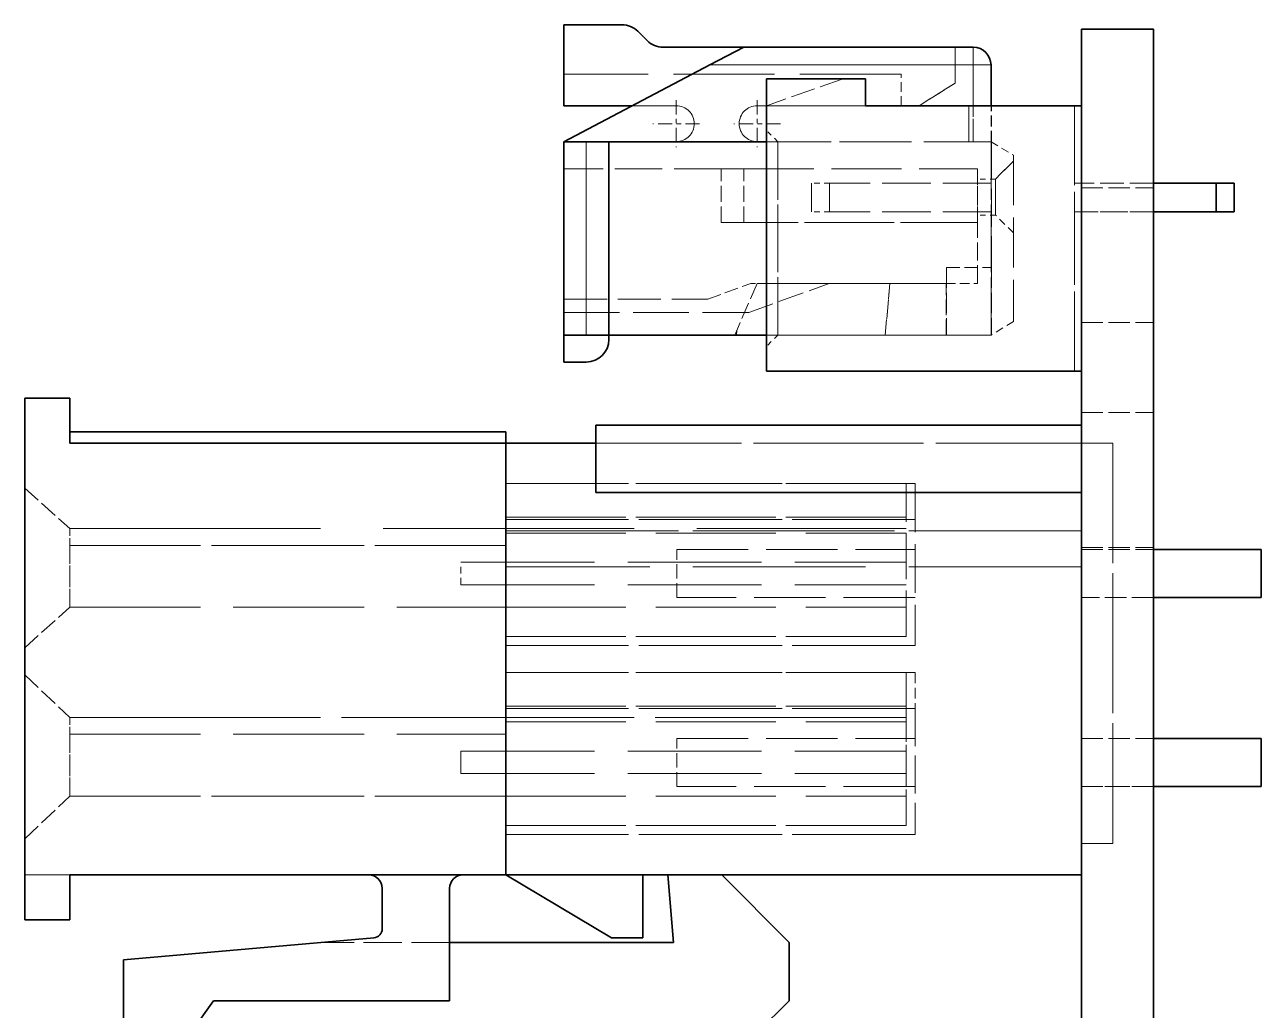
# Model space of a CAD drawing. Extents: x 23 to 417, y 3 to 294.
# Drawn here: x 317.21 to 344.71, y 160.72 to 182.63 of the extents above; entities that cross this region are included whole.
import ezdxf

# ---------------------------------------------------------------- set-up
doc = ezdxf.new("R2010")
doc.units = 0
doc.linetypes.add('DASHDOT', pattern=[18.5, 12, -3, 0.5, -3])
doc.linetypes.add('DASHED', pattern=[15, 12, -3])
doc.layers.get('0').update_dxf_attribs({"lineweight": 13})

# ---------------------------------------------------------------- blocks, each defined once
blk = doc.blocks.new('BLOCK119')
at = {"color": 7, "linetype": 'DASHDOT', "lineweight": 13, "ltscale": 0.026}
for p, q in [((30.388, -15.757), (30.388, -16.797)), ((30.908, -16.277), (29.868, -16.277))]:
    blk.add_line(p, q, dxfattribs=at)
blk = doc.blocks.new('BLOCK120')
at = {"color": 7, "linetype": 'DASHDOT', "lineweight": 13, "ltscale": 0.026}
for p, q in [((32.188, -15.757), (32.188, -16.797)), ((32.708, -16.277), (31.668, -16.277))]:
    blk.add_line(p, q, dxfattribs=at)
blk = doc.blocks.new('BLOCK123')
at = {"color": 7, "lineweight": 35, "ltscale": 0.045}
for p, q in [((27.888, -15.877), (27.888, -14.077)), ((27.888, -14.077), (27.888, -15.877))]:
    blk.add_line(p, q, dxfattribs=at)
at = {"color": 7, "lineweight": 35, "ltscale": 0.032322}
for p, q in [((27.888, -14.077), (29.181, -14.077)), ((29.181, -14.077), (27.888, -14.077))]:
    blk.add_line(p, q, dxfattribs=at)
at = {"color": 7, "lineweight": 35, "ltscale": 0.007322}
for p, q in [((29.534, -14.223), (29.741, -14.431)), ((29.741, -14.431), (29.534, -14.223))]:
    blk.add_line(p, q, dxfattribs=at)
at = {"color": 7, "lineweight": 35, "ltscale": 0.04}
blk.add_line((40.998, -14.177), (39.398, -14.177), dxfattribs=at)
at = {"color": 7, "lineweight": 35}
for p, q in [((39.398, -108.651), (39.398, -14.177)), ((40.998, -108.651), (40.998, -14.177))]:
    blk.add_line(p, q, dxfattribs=at)
at = {"color": 7, "lineweight": 35, "ltscale": 0.044822}
for p, q in [((30.095, -14.577), (31.888, -14.577)), ((31.888, -14.577), (30.095, -14.577))]:
    blk.add_line(p, q, dxfattribs=at)
at = {"color": 7, "lineweight": 35, "ltscale": 0.021244}
blk.add_line((31.888, -14.577), (31.135, -14.972), dxfattribs=at)
blk.add_line((31.888, -14.577), (31.135, -14.972), dxfattribs=at)
at = {"color": 7, "lineweight": 35, "ltscale": 0.1275}
blk.add_line((36.988, -14.577), (31.888, -14.577), dxfattribs=at)
blk.add_line((36.988, -14.577), (31.888, -14.577), dxfattribs=at)
at = {"color": 7, "linetype": 'DASHED', "lineweight": 13, "ltscale": 0.02}
for p, q in [((36.588, -14.577), (36.588, -15.377)), ((36.588, -15.377), (36.588, -14.577)), ((36.898, -16.677), (36.898, -15.877)), ((36.898, -16.677), (36.898, -15.877)), ((36.898, -15.877), (36.898, -16.677)), ((36.898, -16.677), (36.898, -15.877)), ((36.898, -16.677), (36.898, -15.877)), ((36.898, -16.677), (36.898, -15.877)), ((36.898, -16.677), (36.898, -15.877)), ((36.898, -16.677), (36.898, -15.877)), ((36.988, -15.877), (36.988, -16.677)), ((36.988, -15.877), (36.988, -16.677)), ((37.388, -16.677), (37.388, -15.877)), ((37.388, -16.677), (37.388, -15.877)), ((37.388, -16.677), (37.388, -15.877)), ((37.388, -16.677), (37.388, -15.877)), ((37.398, -16.677), (37.398, -15.877)), ((37.398, -16.677), (37.398, -15.877)), ((37.398, -16.677), (37.398, -15.877)), ((37.398, -16.677), (37.398, -15.877)), ((37.488, -17.507), (37.488, -18.307)), ((37.488, -18.307), (37.488, -17.507)), ((37.488, -18.307), (37.488, -17.507)), ((37.488, -17.507), (37.488, -18.307)), ((37.488, -18.307), (37.488, -17.507)), ((37.488, -17.507), (37.488, -18.307)), ((37.488, -18.307), (37.488, -17.507)), ((37.488, -17.507), (37.488, -18.307)), ((37.488, -18.307), (37.488, -17.507)), ((37.488, -17.507), (37.488, -18.307)), ((37.488, -18.307), (37.488, -17.507)), ((37.488, -17.507), (37.488, -18.307)), ((37.488, -18.307), (37.488, -17.507)), ((37.488, -17.507), (37.488, -18.307)), ((37.488, -18.307), (37.488, -17.507)), ((37.488, -17.507), (37.488, -18.307)), ((37.488, -18.307), (37.488, -17.507)), ((37.488, -17.507), (37.488, -18.307)), ((37.488, -18.307), (37.488, -17.507)), ((37.488, -17.507), (37.488, -18.307)), ((35.698, -28.477), (35.698, -29.277)), ((35.698, -28.477), (35.698, -29.277))]:
    blk.add_line(p, q, dxfattribs=at)
at = {"color": 7, "lineweight": 13, "ltscale": 0.009875}
blk.add_line((36.988, -14.577), (36.988, -14.972), dxfattribs=at)
blk.add_line((36.988, -14.577), (36.988, -14.972), dxfattribs=at)
at = {"color": 7, "linetype": 'DASHED', "lineweight": 13, "ltscale": 0.009875}
for p, q in [((36.988, -14.972), (36.988, -14.577)), ((36.988, -14.577), (36.988, -14.972)), ((36.988, -14.972), (36.988, -14.577)), ((36.988, -14.972), (36.988, -14.577)), ((36.988, -14.577), (36.988, -14.972)), ((36.988, -14.972), (36.988, -14.577))]:
    blk.add_line(p, q, dxfattribs=at)
at = {"color": 7, "lineweight": 35, "ltscale": 0.091699}
for p, q in [((31.135, -14.972), (27.888, -16.677)), ((27.888, -16.677), (31.135, -14.972))]:
    blk.add_line(p, q, dxfattribs=at)
at = {"color": 7, "linetype": 'DASHED', "lineweight": 13, "ltscale": 0.14631}
for p, q in [((31.135, -14.972), (36.988, -14.972)), ((31.135, -14.972), (36.988, -14.972)), ((36.988, -14.972), (31.135, -14.972)), ((31.135, -14.972), (36.988, -14.972)), ((31.135, -14.972), (36.988, -14.972)), ((36.988, -14.972), (31.135, -14.972))]:
    blk.add_line(p, q, dxfattribs=at)
at = {"color": 7, "lineweight": 13, "ltscale": 0.14631}
blk.add_line((36.988, -14.972), (31.135, -14.972), dxfattribs=at)
blk.add_line((36.988, -14.972), (31.135, -14.972), dxfattribs=at)
at = {"color": 7, "linetype": 'DASHED', "lineweight": 13, "ltscale": 0.042625}
for p, q in [((36.988, -14.972), (36.988, -16.677)), ((36.988, -16.677), (36.988, -14.972)), ((36.988, -14.972), (36.988, -16.677)), ((36.988, -14.972), (36.988, -16.677)), ((36.988, -14.972), (36.988, -16.677)), ((36.988, -14.972), (36.988, -16.677))]:
    blk.add_line(p, q, dxfattribs=at)
at = {"color": 7, "linetype": 'DASHED', "lineweight": 13, "ltscale": 0.01}
for p, q in [((37.388, -14.972), (36.988, -14.972)), ((36.988, -14.972), (37.388, -14.972)), ((36.988, -14.972), (37.388, -14.972)), ((36.988, -14.972), (37.388, -14.972)), ((33.798, -17.597), (33.398, -17.597)), ((33.798, -17.597), (33.398, -17.597)), ((37.488, -17.507), (37.088, -17.507)), ((37.488, -17.507), (37.088, -17.507)), ((33.798, -18.237), (33.398, -18.237)), ((33.798, -18.237), (33.398, -18.237)), ((37.488, -18.307), (37.088, -18.307)), ((37.488, -18.307), (37.088, -18.307))]:
    blk.add_line(p, q, dxfattribs=at)
at = {"color": 7, "lineweight": 13, "ltscale": 0.022625}
blk.add_line((36.988, -14.972), (36.988, -15.877), dxfattribs=at)
blk.add_line((36.988, -14.972), (36.988, -15.877), dxfattribs=at)
at = {"color": 7, "lineweight": 13, "ltscale": 0.01}
blk.add_line((36.988, -14.972), (37.388, -14.972), dxfattribs=at)
blk.add_line((36.988, -14.972), (37.388, -14.972), dxfattribs=at)
at = {"color": 7, "lineweight": 35, "ltscale": 0.022625}
blk.add_line((37.388, -15.877), (37.388, -14.972), dxfattribs=at)
blk.add_line((37.388, -15.877), (37.388, -14.972), dxfattribs=at)
blk.add_line((37.388, -15.877), (37.388, -14.972), dxfattribs=at)
blk.add_line((37.388, -15.877), (37.388, -14.972), dxfattribs=at)
at = {"color": 7, "linetype": 'DASHED', "lineweight": 13, "ltscale": 0.1875}
blk.add_line((35.388, -15.177), (27.888, -15.177), dxfattribs=at)
blk.add_line((35.388, -15.177), (27.888, -15.177), dxfattribs=at)
at = {"color": 7, "lineweight": 35, "ltscale": 0.1625}
blk.add_line((32.398, -15.277), (32.398, -21.777), dxfattribs=at)
blk.add_line((32.398, -15.277), (32.398, -21.777), dxfattribs=at)
at = {"color": 7, "lineweight": 35, "ltscale": 0.055}
for p, q in [((32.398, -15.277), (34.598, -15.277)), ((34.598, -15.277), (32.398, -15.277))]:
    blk.add_line(p, q, dxfattribs=at)
at = {"color": 7, "linetype": 'DASHED', "lineweight": 13, "ltscale": 0.045069}
blk.add_line((34.098, -15.277), (32.398, -15.877), dxfattribs=at)
blk.add_line((34.098, -15.277), (32.398, -15.877), dxfattribs=at)
at = {"color": 7, "lineweight": 35, "ltscale": 0.015}
for p, q in [((34.598, -15.877), (34.598, -15.277)), ((34.598, -15.877), (34.598, -15.277)), ((27.888, -20.977), (27.888, -21.577)), ((27.888, -20.977), (27.888, -21.577))]:
    blk.add_line(p, q, dxfattribs=at)
at = {"color": 7, "linetype": 'DASHED', "lineweight": 13, "ltscale": 0.0175}
for p, q in [((35.388, -15.877), (35.388, -15.177)), ((35.388, -15.877), (35.388, -15.177)), ((36.388, -19.827), (37.088, -19.827)), ((36.388, -19.827), (37.088, -19.827)), ((39.398, -23.377), (40.098, -23.377)), ((40.098, -23.377), (39.398, -23.377)), ((40.098, -32.277), (39.398, -32.277)), ((39.398, -32.277), (39.398, -32.977)), ((39.398, -32.277), (40.098, -32.277)), ((39.398, -32.277), (39.398, -32.977))]:
    blk.add_line(p, q, dxfattribs=at)
at = {"color": 7, "linetype": 'DASHED', "lineweight": 13, "ltscale": 0.023585}
for p, q in [((36.588, -15.377), (35.788, -15.877)), ((35.788, -15.877), (36.588, -15.377))]:
    blk.add_line(p, q, dxfattribs=at)
at = {"color": 7, "lineweight": 35, "ltscale": 0.038095}
for p, q in [((29.412, -15.877), (27.888, -15.877)), ((27.888, -15.877), (29.412, -15.877))]:
    blk.add_line(p, q, dxfattribs=at)
at = {"color": 7, "linetype": 'DASHED', "lineweight": 13, "ltscale": 0.024405}
for p, q in [((30.388, -15.877), (29.412, -15.877)), ((29.412, -15.877), (30.388, -15.877))]:
    blk.add_line(p, q, dxfattribs=at)
at = {"color": 7, "linetype": 'DASHED', "lineweight": 13, "ltscale": 0.09}
for p, q in [((32.188, -15.877), (35.788, -15.877)), ((32.188, -15.877), (35.788, -15.877)), ((37.398, -17.597), (33.798, -17.597)), ((37.398, -17.597), (33.798, -17.597)), ((37.398, -18.237), (33.798, -18.237)), ((37.398, -18.237), (33.798, -18.237)), ((35.698, -24.277), (35.698, -27.877)), ((35.698, -24.277), (35.698, -27.877))]:
    blk.add_line(p, q, dxfattribs=at)
at = {"color": 7, "linetype": 'DASHED', "lineweight": 13, "ltscale": 0.055}
blk.add_line((34.598, -15.877), (32.398, -15.877), dxfattribs=at)
blk.add_line((34.598, -15.877), (32.398, -15.877), dxfattribs=at)
at = {"color": 7, "linetype": 'DASHED', "lineweight": 13, "ltscale": 0.01375}
blk.add_line((32.398, -15.877), (32.398, -16.427), dxfattribs=at)
blk.add_line((32.398, -15.877), (32.398, -16.427), dxfattribs=at)
at = {"color": 7, "lineweight": 35, "ltscale": 0.12}
blk.add_line((39.398, -15.877), (34.598, -15.877), dxfattribs=at)
blk.add_line((39.398, -15.877), (34.598, -15.877), dxfattribs=at)
at = {"color": 7, "linetype": 'DASHED', "lineweight": 13, "ltscale": 0.1475}
for p, q in [((39.248, -15.877), (39.248, -21.777)), ((39.248, -21.777), (39.248, -15.877)), ((39.398, -15.877), (39.398, -21.777)), ((39.398, -15.877), (39.398, -21.777))]:
    blk.add_line(p, q, dxfattribs=at)
at = {"color": 7, "linetype": 'DASHED', "lineweight": 13, "ltscale": 0.008839}
for p, q in [((32.648, -16.677), (32.398, -16.427)), ((32.648, -16.677), (32.398, -16.427)), ((32.648, -20.977), (32.398, -21.227)), ((32.648, -20.977), (32.398, -21.227))]:
    blk.add_line(p, q, dxfattribs=at)
at = {"color": 7, "lineweight": 35, "ltscale": 0.1075}
for p, q in [((27.888, -16.677), (27.888, -20.977)), ((27.888, -16.677), (27.888, -20.977)), ((28.888, -16.677), (28.888, -20.977)), ((28.888, -16.677), (28.888, -20.977))]:
    blk.add_line(p, q, dxfattribs=at)
at = {"color": 7, "lineweight": 35, "ltscale": 0.0125}
for p, q in [((28.388, -16.677), (27.888, -16.677)), ((28.388, -16.677), (27.888, -16.677)), ((28.388, -16.677), (28.888, -16.677)), ((28.388, -16.677), (28.888, -16.677)), ((27.888, -20.977), (28.388, -20.977)), ((28.388, -20.977), (27.888, -20.977)), ((28.888, -20.977), (28.388, -20.977)), ((28.388, -20.977), (28.888, -20.977)), ((27.888, -21.577), (28.388, -21.577)), ((27.888, -21.577), (28.388, -21.577))]:
    blk.add_line(p, q, dxfattribs=at)
at = {"color": 7, "lineweight": 13, "ltscale": 0.1075}
blk.add_line((28.388, -16.677), (28.388, -20.977), dxfattribs=at)
blk.add_line((28.388, -16.677), (28.388, -20.977), dxfattribs=at)
at = {"color": 7, "linetype": 'DASHED', "lineweight": 13, "ltscale": 0.1075}
for p, q in [((28.388, -16.677), (28.388, -20.977)), ((28.388, -16.677), (28.388, -20.977)), ((32.648, -16.677), (32.648, -20.977)), ((32.648, -16.677), (32.648, -20.977)), ((32.648, -16.677), (32.648, -20.977)), ((32.648, -20.977), (32.648, -16.677)), ((37.388, -20.977), (37.388, -16.677)), ((37.388, -16.677), (37.388, -20.977)), ((37.388, -16.677), (37.388, -20.977)), ((37.388, -16.677), (37.388, -20.977))]:
    blk.add_line(p, q, dxfattribs=at)
at = {"color": 7, "lineweight": 35, "ltscale": 0.087765}
for p, q in [((32.398, -16.677), (28.888, -16.677)), ((32.398, -16.677), (28.888, -16.677)), ((28.888, -20.977), (32.398, -20.977)), ((32.398, -20.977), (28.888, -20.977))]:
    blk.add_line(p, q, dxfattribs=at)
at = {"color": 7, "linetype": 'DASHED', "lineweight": 13, "ltscale": 0.124735}
for p, q in [((37.388, -16.677), (32.398, -16.677)), ((37.388, -16.677), (32.398, -16.677)), ((32.398, -20.977), (37.388, -20.977)), ((37.388, -20.977), (32.398, -20.977))]:
    blk.add_line(p, q, dxfattribs=at)
at = {"color": 7, "linetype": 'DASHED', "lineweight": 13, "ltscale": 0.11875}
blk.add_line((37.398, -16.677), (32.648, -16.677), dxfattribs=at)
blk.add_line((37.398, -16.677), (32.648, -16.677), dxfattribs=at)
at = {"color": 7, "linetype": 'DASHED', "lineweight": 13, "ltscale": 0.014577}
for p, q in [((37.388, -16.677), (37.888, -16.977)), ((37.388, -16.677), (37.888, -16.977)), ((37.888, -20.677), (37.388, -20.977)), ((37.888, -20.677), (37.388, -20.977))]:
    blk.add_line(p, q, dxfattribs=at)
at = {"color": 7, "linetype": 'DASHED', "lineweight": 13, "ltscale": 0.07}
for p, q in [((37.398, -16.677), (37.398, -19.477)), ((37.398, -16.677), (37.398, -19.477)), ((35.698, -29.277), (35.698, -32.077)), ((35.698, -29.277), (35.698, -32.077))]:
    blk.add_line(p, q, dxfattribs=at)
at = {"color": 7, "linetype": 'DASHED', "lineweight": 13, "ltscale": 0.0925}
blk.add_line((37.888, -16.977), (37.888, -20.677), dxfattribs=at)
blk.add_line((37.888, -16.977), (37.888, -20.677), dxfattribs=at)
at = {"color": 7, "linetype": 'DASHED', "lineweight": 13, "ltscale": 0.0875}
blk.add_line((31.388, -17.277), (27.888, -17.277), dxfattribs=at)
blk.add_line((31.388, -17.277), (27.888, -17.277), dxfattribs=at)
at = {"color": 7, "linetype": 'DASHED', "lineweight": 13, "ltscale": 0.03}
for p, q in [((31.388, -18.477), (31.388, -17.277)), ((31.388, -18.477), (31.388, -17.277)), ((31.388, -18.477), (31.388, -17.277)), ((31.388, -18.477), (31.388, -17.277)), ((31.388, -18.477), (31.388, -17.277)), ((31.388, -18.477), (31.388, -17.277)), ((31.388, -18.477), (31.388, -17.277)), ((31.388, -18.477), (31.388, -17.277)), ((31.388, -18.477), (31.388, -17.277)), ((31.388, -18.477), (31.388, -17.277)), ((31.388, -18.477), (31.388, -17.277)), ((31.388, -18.477), (31.388, -17.277)), ((31.388, -18.477), (31.388, -17.277)), ((31.388, -18.477), (31.388, -17.277)), ((31.388, -18.477), (31.388, -17.277)), ((31.388, -18.477), (31.388, -17.277)), ((31.388, -18.477), (31.388, -17.277)), ((31.388, -18.477), (31.388, -17.277)), ((31.388, -18.477), (31.388, -17.277)), ((31.388, -18.477), (31.388, -17.277)), ((31.888, -18.477), (31.888, -17.277)), ((31.888, -18.477), (31.888, -17.277)), ((31.888, -18.477), (31.888, -17.277)), ((31.888, -18.477), (31.888, -17.277)), ((31.888, -18.477), (31.888, -17.277)), ((31.888, -18.477), (31.888, -17.277)), ((31.888, -18.477), (31.888, -17.277)), ((31.888, -18.477), (31.888, -17.277)), ((31.888, -18.477), (31.888, -17.277)), ((31.888, -18.477), (31.888, -17.277)), ((31.888, -18.477), (31.888, -17.277)), ((31.888, -18.477), (31.888, -17.277)), ((31.888, -18.477), (31.888, -17.277)), ((31.888, -18.477), (31.888, -17.277)), ((31.888, -18.477), (31.888, -17.277)), ((31.888, -18.477), (31.888, -17.277)), ((31.888, -18.477), (31.888, -17.277)), ((31.888, -18.477), (31.888, -17.277)), ((31.888, -18.477), (31.888, -17.277)), ((31.888, -18.477), (31.888, -17.277)), ((37.088, -17.277), (37.088, -18.477)), ((37.088, -18.477), (37.088, -17.277))]:
    blk.add_line(p, q, dxfattribs=at)
at = {"color": 7, "linetype": 'DASHED', "lineweight": 13, "ltscale": 0.0125}
for p, q in [((31.388, -17.277), (31.888, -17.277)), ((31.888, -17.277), (31.388, -17.277)), ((25.598, -26.527), (25.598, -26.027)), ((25.598, -26.527), (25.598, -26.027)), ((26.598, -27.027), (26.598, -26.527)), ((26.598, -27.027), (26.598, -26.527)), ((25.598, -30.227), (25.598, -30.727)), ((25.598, -30.727), (25.598, -30.227)), ((26.598, -31.227), (26.598, -30.727)), ((26.598, -31.227), (26.598, -30.727))]:
    blk.add_line(p, q, dxfattribs=at)
at = {"color": 7, "linetype": 'DASHED', "lineweight": 13, "ltscale": 0.13}
blk.add_line((31.888, -17.277), (37.088, -17.277), dxfattribs=at)
blk.add_line((31.888, -17.277), (37.088, -17.277), dxfattribs=at)
at = {"color": 7, "linetype": 'DASHED', "lineweight": 13, "ltscale": 0.014142}
for p, q in [((37.488, -17.507), (37.888, -17.107)), ((37.888, -17.107), (37.488, -17.507)), ((37.888, -18.707), (37.488, -18.307)), ((37.888, -18.707), (37.488, -18.307))]:
    blk.add_line(p, q, dxfattribs=at)
at = {"color": 7, "linetype": 'DASHED', "lineweight": 13, "ltscale": 0.016}
for p, q in [((33.398, -18.237), (33.398, -17.597)), ((33.398, -17.597), (33.398, -18.237)), ((33.798, -17.597), (33.798, -18.237)), ((33.798, -18.237), (33.798, -17.597)), ((33.798, -17.597), (33.798, -18.237)), ((33.798, -18.237), (33.798, -17.597)), ((33.798, -17.597), (33.798, -18.237)), ((33.798, -18.237), (33.798, -17.597)), ((33.798, -18.237), (33.798, -17.597)), ((33.798, -18.237), (33.798, -17.597)), ((33.798, -17.597), (33.798, -18.237)), ((33.798, -18.237), (33.798, -17.597)), ((33.798, -17.597), (33.798, -18.237)), ((33.798, -17.597), (33.798, -18.237)), ((33.798, -17.597), (33.798, -18.237)), ((33.798, -17.597), (33.798, -18.237)), ((33.798, -17.597), (33.798, -18.237)), ((33.798, -17.597), (33.798, -18.237)), ((33.798, -17.597), (33.798, -18.237)), ((33.798, -17.597), (33.798, -18.237)), ((33.798, -17.597), (33.798, -18.237)), ((33.798, -17.597), (33.798, -18.237)), ((42.398, -18.237), (42.398, -17.597)), ((42.398, -18.237), (42.398, -17.597)), ((42.398, -18.237), (42.398, -17.597)), ((42.398, -18.237), (42.398, -17.597)), ((42.398, -18.237), (42.398, -17.597)), ((42.398, -18.237), (42.398, -17.597)), ((42.398, -18.237), (42.398, -17.597)), ((42.398, -18.237), (42.398, -17.597)), ((42.398, -18.237), (42.398, -17.597)), ((42.398, -17.597), (42.398, -18.237)), ((42.398, -17.597), (42.398, -18.237)), ((42.398, -17.597), (42.398, -18.237)), ((42.398, -17.597), (42.398, -18.237)), ((42.398, -17.597), (42.398, -18.237)), ((42.398, -17.597), (42.398, -18.237)), ((42.398, -17.597), (42.398, -18.237)), ((42.398, -17.597), (42.398, -18.237)), ((42.398, -17.597), (42.398, -18.237))]:
    blk.add_line(p, q, dxfattribs=at)
at = {"color": 7, "linetype": 'DASHED', "lineweight": 13, "ltscale": 0.043749}
for p, q in [((40.998, -17.597), (39.248, -17.597)), ((40.998, -17.597), (39.248, -17.597)), ((39.248, -18.237), (40.998, -18.237)), ((40.998, -18.237), (39.248, -18.237))]:
    blk.add_line(p, q, dxfattribs=at)
at = {"color": 7, "lineweight": 35, "ltscale": 0.035001}
for p, q in [((42.398, -17.597), (40.998, -17.597)), ((42.398, -17.597), (40.998, -17.597)), ((40.998, -18.237), (42.398, -18.237)), ((42.398, -18.237), (40.998, -18.237))]:
    blk.add_line(p, q, dxfattribs=at)
at = {"color": 7, "lineweight": 35, "ltscale": 0.01}
for p, q in [((42.798, -17.597), (42.398, -17.597)), ((42.798, -17.597), (42.398, -17.597)), ((42.398, -18.237), (42.798, -18.237)), ((42.798, -18.237), (42.398, -18.237))]:
    blk.add_line(p, q, dxfattribs=at)
at = {"color": 7, "lineweight": 35, "ltscale": 0.016}
for p, q in [((42.398, -18.237), (42.398, -17.597)), ((42.398, -17.597), (42.398, -18.237)), ((42.798, -17.597), (42.798, -18.237)), ((42.798, -17.597), (42.798, -18.237))]:
    blk.add_line(p, q, dxfattribs=at)
at = {"color": 7, "linetype": 'DASHED', "lineweight": 13, "ltscale": 0.04}
for p, q in [((39.398, -17.7), (40.998, -17.7)), ((39.398, -20.7), (40.998, -20.7)), ((39.398, -22.7), (40.998, -22.7)), ((39.398, -22.7), (40.998, -22.7)), ((39.398, -25.7), (40.998, -25.7)), ((39.398, -25.7), (40.998, -25.7))]:
    blk.add_line(p, q, dxfattribs=at)
at = {"color": 7, "linetype": 'DASHED', "lineweight": 13, "ltscale": 0.1425}
for p, q in [((37.088, -18.477), (31.388, -18.477)), ((31.388, -18.477), (37.088, -18.477))]:
    blk.add_line(p, q, dxfattribs=at)
at = {"color": 7, "linetype": 'DASHED', "lineweight": 13, "ltscale": 0.03375}
blk.add_line((37.088, -19.827), (37.088, -18.477), dxfattribs=at)
blk.add_line((37.088, -19.827), (37.088, -18.477), dxfattribs=at)
at = {"color": 7, "linetype": 'DASHED', "lineweight": 13, "ltscale": 0.0375}
for p, q in [((36.398, -19.477), (36.398, -20.977)), ((36.398, -19.477), (36.398, -20.977)), ((37.398, -19.477), (37.398, -20.977)), ((37.398, -19.477), (37.398, -20.977)), ((39.398, -22.977), (39.398, -24.477)), ((39.398, -22.977), (39.398, -24.477))]:
    blk.add_line(p, q, dxfattribs=at)
at = {"color": 7, "linetype": 'DASHED', "lineweight": 13, "ltscale": 0.025}
for p, q in [((36.398, -19.477), (37.398, -19.477)), ((36.398, -19.477), (37.398, -19.477)), ((37.398, -20.977), (36.398, -20.977)), ((37.398, -20.977), (36.398, -20.977)), ((15.898, -32.977), (16.898, -32.977)), ((16.898, -32.977), (15.898, -32.977))]:
    blk.add_line(p, q, dxfattribs=at)
at = {"color": 7, "linetype": 'DASHED', "lineweight": 13, "ltscale": 0.025583}
blk.add_line((31.088, -20.177), (32.049, -19.827), dxfattribs=at)
blk.add_line((31.088, -20.177), (32.049, -19.827), dxfattribs=at)
at = {"color": 7, "linetype": 'DASHED', "lineweight": 13, "ltscale": 0.03135}
blk.add_line((32.188, -19.827), (31.688, -20.977), dxfattribs=at)
blk.add_line((32.188, -19.827), (31.688, -20.977), dxfattribs=at)
at = {"color": 7, "linetype": 'DASHED', "lineweight": 13, "ltscale": 0.047512}
blk.add_line((32.002, -20.477), (33.788, -19.827), dxfattribs=at)
blk.add_line((32.002, -20.477), (33.788, -19.827), dxfattribs=at)
at = {"color": 7, "linetype": 'DASHED', "lineweight": 13, "ltscale": 0.00346}
blk.add_line((32.049, -19.827), (32.188, -19.827), dxfattribs=at)
blk.add_line((32.049, -19.827), (32.188, -19.827), dxfattribs=at)
at = {"color": 7, "linetype": 'DASHED', "lineweight": 13, "ltscale": 0.105}
for p, q in [((32.188, -19.827), (36.388, -19.827)), ((36.388, -19.827), (32.188, -19.827))]:
    blk.add_line(p, q, dxfattribs=at)
at = {"color": 7, "linetype": 'DASHED', "lineweight": 13, "ltscale": 0.07375}
blk.add_line((35.138, -19.827), (32.188, -19.827), dxfattribs=at)
blk.add_line((35.138, -19.827), (32.188, -19.827), dxfattribs=at)
at = {"color": 7, "linetype": 'DASHED', "lineweight": 13, "ltscale": 0.02886}
for p, q in [((35.037, -20.977), (35.138, -19.827)), ((35.138, -19.827), (35.037, -20.977))]:
    blk.add_line(p, q, dxfattribs=at)
at = {"color": 7, "linetype": 'DASHED', "lineweight": 13, "ltscale": 0.02875}
blk.add_line((36.388, -20.977), (36.388, -19.827), dxfattribs=at)
blk.add_line((36.388, -20.977), (36.388, -19.827), dxfattribs=at)
at = {"color": 7, "linetype": 'DASHED', "lineweight": 13, "ltscale": 0.08}
blk.add_line((27.888, -20.177), (31.088, -20.177), dxfattribs=at)
blk.add_line((27.888, -20.177), (31.088, -20.177), dxfattribs=at)
at = {"color": 7, "linetype": 'DASHED', "lineweight": 13, "ltscale": 0.102853}
blk.add_line((27.888, -20.477), (32.002, -20.477), dxfattribs=at)
blk.add_line((27.888, -20.477), (32.002, -20.477), dxfattribs=at)
at = {"color": 7, "linetype": 'DASHED', "lineweight": 13, "ltscale": 0.002658}
for p, q in [((31.734, -20.871), (31.725, -20.977)), ((31.725, -20.977), (31.734, -20.871)), ((31.725, -20.977), (31.734, -20.871)), ((31.725, -20.977), (31.734, -20.871)), ((31.725, -20.977), (31.734, -20.871)), ((31.725, -20.977), (31.734, -20.871)), ((31.725, -20.977), (31.734, -20.871)), ((31.725, -20.977), (31.734, -20.871)), ((31.725, -20.977), (31.734, -20.871)), ((31.725, -20.977), (31.734, -20.871)), ((31.734, -20.871), (31.725, -20.977)), ((31.725, -20.977), (31.734, -20.871)), ((31.734, -20.871), (31.725, -20.977)), ((31.725, -20.977), (31.734, -20.871)), ((31.734, -20.871), (31.725, -20.977)), ((31.725, -20.977), (31.734, -20.871)), ((31.734, -20.871), (31.725, -20.977)), ((31.725, -20.977), (31.734, -20.871)), ((31.734, -20.871), (31.725, -20.977)), ((31.725, -20.977), (31.734, -20.871))]:
    blk.add_line(p, q, dxfattribs=at)
at = {"color": 7, "lineweight": 35, "ltscale": 0.0025}
blk.add_line((28.888, -21.077), (28.888, -20.977), dxfattribs=at)
blk.add_line((28.888, -21.077), (28.888, -20.977), dxfattribs=at)
at = {"color": 7, "linetype": 'DASHED', "lineweight": 13, "ltscale": 0.09375}
for p, q in [((32.648, -20.977), (36.398, -20.977)), ((36.398, -20.977), (32.648, -20.977))]:
    blk.add_line(p, q, dxfattribs=at)
at = {"color": 7, "lineweight": 35, "ltscale": 0.175}
for p, q in [((32.398, -21.777), (39.398, -21.777)), ((39.398, -21.777), (32.398, -21.777))]:
    blk.add_line(p, q, dxfattribs=at)
at = {"color": 7, "lineweight": 35, "ltscale": 0.29}
blk.add_line((15.898, -22.377), (15.898, -33.977), dxfattribs=at)
blk.add_line((15.898, -22.377), (15.898, -33.977), dxfattribs=at)
at = {"color": 7, "lineweight": 35, "ltscale": 0.025}
for p, q in [((15.898, -22.377), (16.898, -22.377)), ((15.898, -22.377), (16.898, -22.377)), ((16.898, -22.377), (16.898, -23.377)), ((16.898, -22.377), (16.898, -23.377)), ((16.898, -33.977), (16.898, -32.977)), ((16.898, -33.977), (16.898, -32.977)), ((16.898, -33.977), (15.898, -33.977)), ((16.898, -33.977), (15.898, -33.977))]:
    blk.add_line(p, q, dxfattribs=at)
at = {"color": 7, "lineweight": 35, "ltscale": 0.0375}
blk.add_line((28.598, -22.977), (28.598, -24.477), dxfattribs=at)
blk.add_line((28.598, -22.977), (28.598, -24.477), dxfattribs=at)
at = {"color": 7, "lineweight": 35, "ltscale": 0.27}
for p, q in [((39.398, -22.977), (28.598, -22.977)), ((28.598, -22.977), (39.398, -22.977)), ((28.598, -24.477), (39.398, -24.477)), ((28.598, -24.477), (39.398, -24.477))]:
    blk.add_line(p, q, dxfattribs=at)
at = {"color": 7, "lineweight": 35, "ltscale": 0.2425}
for p, q in [((26.598, -23.127), (16.898, -23.127)), ((26.598, -23.127), (16.898, -23.127)), ((26.598, -23.127), (16.898, -23.127)), ((26.598, -23.127), (16.898, -23.127)), ((26.598, -23.127), (16.898, -23.127)), ((26.598, -23.127), (16.898, -23.127)), ((26.598, -23.127), (16.898, -23.127)), ((26.598, -23.127), (16.898, -23.127)), ((26.598, -23.127), (16.898, -23.127)), ((26.598, -23.127), (16.898, -23.127)), ((26.598, -23.127), (16.898, -23.127)), ((26.598, -23.127), (16.898, -23.127)), ((16.898, -23.377), (26.598, -23.377)), ((16.898, -23.377), (26.598, -23.377)), ((26.598, -32.977), (16.898, -32.977)), ((26.598, -32.977), (16.898, -32.977))]:
    blk.add_line(p, q, dxfattribs=at)
at = {"color": 7, "lineweight": 35, "ltscale": 0.00625}
for p, q in [((26.598, -23.127), (26.598, -23.377)), ((26.598, -23.377), (26.598, -23.127))]:
    blk.add_line(p, q, dxfattribs=at)
at = {"color": 7, "lineweight": 35, "ltscale": 0.24}
for p, q in [((26.598, -32.977), (26.598, -23.377)), ((26.598, -23.377), (26.598, -32.977)), ((26.598, -23.377), (26.598, -32.977)), ((26.598, -23.377), (26.598, -32.977))]:
    blk.add_line(p, q, dxfattribs=at)
at = {"color": 7, "lineweight": 35, "ltscale": 0.05}
for p, q in [((26.598, -23.377), (28.598, -23.377)), ((28.598, -23.377), (26.598, -23.377))]:
    blk.add_line(p, q, dxfattribs=at)
at = {"color": 7, "linetype": 'DASHED', "lineweight": 13, "ltscale": 0.27}
for p, q in [((39.398, -23.377), (28.598, -23.377)), ((28.598, -23.377), (39.398, -23.377))]:
    blk.add_line(p, q, dxfattribs=at)
at = {"color": 7, "linetype": 'DASHED', "lineweight": 13, "ltscale": 0.2225}
for p, q in [((39.398, -32.277), (39.398, -23.377)), ((39.398, -32.277), (39.398, -23.377)), ((40.098, -23.377), (40.098, -32.277)), ((40.098, -32.277), (40.098, -23.377)), ((35.498, -24.277), (26.598, -24.277)), ((35.498, -24.277), (26.598, -24.277)), ((26.598, -25.027), (35.498, -25.027)), ((35.498, -25.027), (26.598, -25.027)), ((26.598, -25.027), (35.498, -25.027)), ((35.498, -25.027), (26.598, -25.027)), ((26.598, -25.027), (35.498, -25.027)), ((35.498, -25.027), (26.598, -25.027)), ((35.498, -25.027), (26.598, -25.027)), ((35.498, -25.027), (26.598, -25.027)), ((26.598, -25.027), (35.498, -25.027)), ((35.498, -25.027), (26.598, -25.027)), ((26.598, -25.027), (35.498, -25.027)), ((35.498, -25.027), (26.598, -25.027)), ((35.498, -25.027), (26.598, -25.027)), ((35.498, -25.027), (26.598, -25.027)), ((35.498, -25.027), (26.598, -25.027)), ((35.498, -25.027), (26.598, -25.027)), ((35.498, -25.027), (26.598, -25.027)), ((35.498, -25.027), (26.598, -25.027)), ((35.498, -25.027), (26.598, -25.027)), ((35.498, -25.027), (26.598, -25.027)), ((35.498, -25.027), (26.598, -25.027)), ((35.498, -25.027), (26.598, -25.027)), ((35.498, -25.027), (26.598, -25.027)), ((35.498, -25.027), (26.598, -25.027)), ((26.598, -25.377), (35.498, -25.377)), ((26.598, -25.377), (35.498, -25.377)), ((26.598, -27.027), (35.498, -27.027)), ((26.598, -27.027), (35.498, -27.027)), ((26.598, -27.677), (35.498, -27.677)), ((35.498, -27.677), (26.598, -27.677)), ((26.598, -28.477), (35.498, -28.477)), ((35.498, -28.477), (26.598, -28.477)), ((26.598, -29.227), (35.498, -29.227)), ((35.498, -29.227), (26.598, -29.227)), ((26.598, -29.227), (35.498, -29.227)), ((35.498, -29.227), (26.598, -29.227)), ((35.498, -29.227), (26.598, -29.227)), ((26.598, -29.227), (35.498, -29.227)), ((35.498, -29.227), (26.598, -29.227)), ((26.598, -29.227), (35.498, -29.227)), ((26.598, -29.227), (35.498, -29.227)), ((35.498, -29.227), (26.598, -29.227)), ((26.598, -29.227), (35.498, -29.227)), ((35.498, -29.227), (26.598, -29.227)), ((35.498, -29.227), (26.598, -29.227)), ((35.498, -29.227), (26.598, -29.227)), ((35.498, -29.227), (26.598, -29.227)), ((35.498, -29.227), (26.598, -29.227)), ((35.498, -29.227), (26.598, -29.227)), ((35.498, -29.227), (26.598, -29.227)), ((35.498, -29.227), (26.598, -29.227)), ((35.498, -29.227), (26.598, -29.227)), ((35.498, -29.227), (26.598, -29.227)), ((35.498, -29.227), (26.598, -29.227)), ((35.498, -29.227), (26.598, -29.227)), ((35.498, -29.227), (26.598, -29.227)), ((26.598, -29.577), (35.498, -29.577)), ((26.598, -29.577), (35.498, -29.577)), ((26.598, -31.227), (35.498, -31.227)), ((26.598, -31.227), (35.498, -31.227)), ((26.598, -31.877), (35.498, -31.877)), ((35.498, -31.877), (26.598, -31.877))]:
    blk.add_line(p, q, dxfattribs=at)
at = {"color": 7, "linetype": 'DASHED', "lineweight": 13, "ltscale": 0.033634}
for p, q in [((15.898, -24.377), (16.898, -25.277)), ((15.898, -24.377), (16.898, -25.277)), ((15.898, -27.927), (16.898, -27.027)), ((15.898, -27.927), (16.898, -27.027))]:
    blk.add_line(p, q, dxfattribs=at)
at = {"color": 7, "linetype": 'DASHED', "lineweight": 13, "ltscale": 0.2275}
for p, q in [((26.598, -24.277), (35.698, -24.277)), ((35.698, -24.277), (26.598, -24.277)), ((26.598, -25.077), (35.698, -25.077)), ((35.698, -25.077), (26.598, -25.077)), ((35.698, -25.077), (26.598, -25.077)), ((26.598, -25.077), (35.698, -25.077)), ((35.698, -25.077), (26.598, -25.077)), ((26.598, -25.077), (35.698, -25.077)), ((26.598, -25.077), (35.698, -25.077)), ((35.698, -25.077), (26.598, -25.077)), ((35.698, -25.077), (26.598, -25.077)), ((26.598, -25.077), (35.698, -25.077)), ((26.598, -25.077), (35.698, -25.077)), ((35.698, -25.077), (26.598, -25.077)), ((35.698, -25.077), (26.598, -25.077)), ((35.698, -25.077), (26.598, -25.077)), ((35.698, -25.077), (26.598, -25.077)), ((35.698, -25.077), (26.598, -25.077)), ((35.698, -25.077), (26.598, -25.077)), ((35.698, -25.077), (26.598, -25.077)), ((35.698, -25.077), (26.598, -25.077)), ((35.698, -25.077), (26.598, -25.077)), ((35.698, -25.077), (26.598, -25.077)), ((35.698, -25.077), (26.598, -25.077)), ((35.698, -25.077), (26.598, -25.077)), ((35.698, -25.077), (26.598, -25.077)), ((26.598, -27.877), (35.698, -27.877)), ((35.698, -27.877), (26.598, -27.877)), ((26.598, -28.477), (35.698, -28.477)), ((35.698, -28.477), (26.598, -28.477)), ((35.698, -29.277), (26.598, -29.277)), ((26.598, -29.277), (35.698, -29.277)), ((35.698, -29.277), (26.598, -29.277)), ((26.598, -29.277), (35.698, -29.277)), ((35.698, -29.277), (26.598, -29.277)), ((26.598, -29.277), (35.698, -29.277)), ((26.598, -29.277), (35.698, -29.277)), ((26.598, -29.277), (35.698, -29.277)), ((35.698, -29.277), (26.598, -29.277)), ((26.598, -29.277), (35.698, -29.277)), ((26.598, -29.277), (35.698, -29.277)), ((26.598, -29.277), (35.698, -29.277)), ((35.698, -29.277), (26.598, -29.277)), ((35.698, -29.277), (26.598, -29.277)), ((35.698, -29.277), (26.598, -29.277)), ((35.698, -29.277), (26.598, -29.277)), ((35.698, -29.277), (26.598, -29.277)), ((35.698, -29.277), (26.598, -29.277)), ((35.698, -29.277), (26.598, -29.277)), ((35.698, -29.277), (26.598, -29.277)), ((35.698, -29.277), (26.598, -29.277)), ((35.698, -29.277), (26.598, -29.277)), ((35.698, -29.277), (26.598, -29.277)), ((35.698, -29.277), (26.598, -29.277)), ((26.598, -32.077), (35.698, -32.077)), ((35.698, -32.077), (26.598, -32.077))]:
    blk.add_line(p, q, dxfattribs=at)
at = {"color": 7, "linetype": 'DASHED', "lineweight": 13, "ltscale": 0.085}
blk.add_line((35.498, -27.677), (35.498, -24.277), dxfattribs=at)
blk.add_line((35.498, -27.677), (35.498, -24.277), dxfattribs=at)
at = {"color": 7, "linetype": 'DASHED', "lineweight": 13, "ltscale": 0.009375}
for p, q in [((16.898, -25.652), (16.898, -25.277)), ((16.898, -25.277), (16.898, -25.652)), ((16.898, -29.852), (16.898, -29.477)), ((16.898, -29.477), (16.898, -29.852))]:
    blk.add_line(p, q, dxfattribs=at)
at = {"color": 7, "linetype": 'DASHED', "lineweight": 13, "ltscale": 0.465}
for p, q in [((16.898, -25.277), (35.498, -25.277)), ((16.898, -25.277), (35.498, -25.277)), ((35.498, -29.477), (16.898, -29.477)), ((16.898, -29.477), (35.498, -29.477))]:
    blk.add_line(p, q, dxfattribs=at)
at = {"color": 7, "linetype": 'DASHED', "lineweight": 13, "ltscale": 0.32}
for p, q in [((26.598, -25.327), (39.398, -25.327)), ((39.398, -25.327), (26.598, -25.327)), ((39.398, -26.127), (26.598, -26.127)), ((39.398, -26.127), (26.598, -26.127))]:
    blk.add_line(p, q, dxfattribs=at)
at = {"color": 7, "linetype": 'DASHED', "lineweight": 13, "ltscale": 0.01625}
for p, q in [((26.598, -26.027), (26.598, -25.377)), ((26.598, -26.027), (26.598, -25.377)), ((26.598, -30.227), (26.598, -29.577)), ((26.598, -30.227), (26.598, -29.577))]:
    blk.add_line(p, q, dxfattribs=at)
at = {"color": 7, "linetype": 'DASHED', "lineweight": 13, "ltscale": 0.034375}
for p, q in [((16.898, -25.652), (16.898, -27.027)), ((16.898, -27.027), (16.898, -25.652)), ((16.898, -25.652), (16.898, -27.027)), ((16.898, -27.027), (16.898, -25.652)), ((16.898, -25.652), (16.898, -27.027)), ((16.898, -27.027), (16.898, -25.652)), ((16.898, -25.652), (16.898, -27.027)), ((16.898, -27.027), (16.898, -25.652)), ((16.898, -25.652), (16.898, -27.027)), ((16.898, -27.027), (16.898, -25.652)), ((16.898, -25.652), (16.898, -27.027)), ((16.898, -27.027), (16.898, -25.652)), ((16.898, -25.652), (16.898, -27.027)), ((16.898, -27.027), (16.898, -25.652)), ((16.898, -25.652), (16.898, -27.027)), ((16.898, -27.027), (16.898, -25.652)), ((16.898, -25.652), (16.898, -27.027)), ((16.898, -27.027), (16.898, -25.652)), ((16.898, -25.652), (16.898, -27.027)), ((16.898, -27.027), (16.898, -25.652)), ((16.898, -25.652), (16.898, -27.027)), ((16.898, -27.027), (16.898, -25.652)), ((16.898, -25.652), (16.898, -27.027)), ((16.898, -27.027), (16.898, -25.652)), ((16.898, -25.652), (16.898, -27.027)), ((16.898, -27.027), (16.898, -25.652)), ((16.898, -25.652), (16.898, -27.027)), ((16.898, -27.027), (16.898, -25.652)), ((16.898, -25.652), (16.898, -27.027)), ((16.898, -27.027), (16.898, -25.652)), ((16.898, -25.652), (16.898, -27.027)), ((16.898, -27.027), (16.898, -25.652)), ((16.898, -25.652), (16.898, -27.027)), ((16.898, -27.027), (16.898, -25.652)), ((16.898, -25.652), (16.898, -27.027)), ((16.898, -27.027), (16.898, -25.652)), ((16.898, -25.652), (16.898, -27.027)), ((16.898, -27.027), (16.898, -25.652)), ((16.898, -25.652), (16.898, -27.027)), ((16.898, -27.027), (16.898, -25.652)), ((16.898, -25.652), (16.898, -27.027)), ((16.898, -27.027), (16.898, -25.652)), ((16.898, -25.652), (16.898, -27.027)), ((16.898, -27.027), (16.898, -25.652)), ((16.898, -25.652), (16.898, -27.027)), ((16.898, -27.027), (16.898, -25.652)), ((16.898, -25.652), (16.898, -27.027)), ((16.898, -27.027), (16.898, -25.652)), ((16.898, -31.227), (16.898, -29.852)), ((16.898, -29.852), (16.898, -31.227)), ((16.898, -31.227), (16.898, -29.852)), ((16.898, -29.852), (16.898, -31.227)), ((16.898, -31.227), (16.898, -29.852)), ((16.898, -29.852), (16.898, -31.227)), ((16.898, -31.227), (16.898, -29.852)), ((16.898, -29.852), (16.898, -31.227)), ((16.898, -31.227), (16.898, -29.852)), ((16.898, -29.852), (16.898, -31.227)), ((16.898, -31.227), (16.898, -29.852)), ((16.898, -29.852), (16.898, -31.227)), ((16.898, -31.227), (16.898, -29.852)), ((16.898, -29.852), (16.898, -31.227)), ((16.898, -31.227), (16.898, -29.852)), ((16.898, -29.852), (16.898, -31.227)), ((16.898, -31.227), (16.898, -29.852)), ((16.898, -29.852), (16.898, -31.227)), ((16.898, -31.227), (16.898, -29.852)), ((16.898, -29.852), (16.898, -31.227)), ((16.898, -31.227), (16.898, -29.852)), ((16.898, -29.852), (16.898, -31.227)), ((16.898, -31.227), (16.898, -29.852)), ((16.898, -29.852), (16.898, -31.227)), ((16.898, -31.227), (16.898, -29.852)), ((16.898, -29.852), (16.898, -31.227)), ((16.898, -31.227), (16.898, -29.852)), ((16.898, -29.852), (16.898, -31.227)), ((16.898, -31.227), (16.898, -29.852)), ((16.898, -29.852), (16.898, -31.227)), ((16.898, -31.227), (16.898, -29.852)), ((16.898, -29.852), (16.898, -31.227)), ((16.898, -31.227), (16.898, -29.852)), ((16.898, -29.852), (16.898, -31.227)), ((16.898, -31.227), (16.898, -29.852)), ((16.898, -29.852), (16.898, -31.227)), ((16.898, -31.227), (16.898, -29.852)), ((16.898, -29.852), (16.898, -31.227)), ((16.898, -31.227), (16.898, -29.852)), ((16.898, -29.852), (16.898, -31.227)), ((16.898, -31.227), (16.898, -29.852)), ((16.898, -29.852), (16.898, -31.227)), ((16.898, -31.227), (16.898, -29.852)), ((16.898, -29.852), (16.898, -31.227)), ((16.898, -31.227), (16.898, -29.852)), ((16.898, -29.852), (16.898, -31.227)), ((16.898, -31.227), (16.898, -29.852)), ((16.898, -29.852), (16.898, -31.227))]:
    blk.add_line(p, q, dxfattribs=at)
at = {"color": 7, "linetype": 'DASHED', "lineweight": 13, "ltscale": 0.2425}
for p, q in [((26.598, -25.652), (16.898, -25.652)), ((16.898, -25.652), (26.598, -25.652)), ((26.598, -25.652), (16.898, -25.652)), ((16.898, -25.652), (26.598, -25.652)), ((26.598, -25.652), (16.898, -25.652)), ((16.898, -25.652), (26.598, -25.652)), ((26.598, -25.652), (16.898, -25.652)), ((16.898, -25.652), (26.598, -25.652)), ((26.598, -25.652), (16.898, -25.652)), ((16.898, -25.652), (26.598, -25.652)), ((26.598, -25.652), (16.898, -25.652)), ((16.898, -25.652), (26.598, -25.652)), ((26.598, -25.652), (16.898, -25.652)), ((16.898, -25.652), (26.598, -25.652)), ((26.598, -25.652), (16.898, -25.652)), ((16.898, -25.652), (26.598, -25.652)), ((26.598, -25.652), (16.898, -25.652)), ((16.898, -25.652), (26.598, -25.652)), ((26.598, -25.652), (16.898, -25.652)), ((16.898, -25.652), (26.598, -25.652)), ((26.598, -25.652), (16.898, -25.652)), ((16.898, -25.652), (26.598, -25.652)), ((26.598, -25.652), (16.898, -25.652)), ((16.898, -25.652), (26.598, -25.652)), ((16.898, -25.652), (26.598, -25.652)), ((16.898, -25.652), (26.598, -25.652)), ((16.898, -25.652), (26.598, -25.652)), ((16.898, -25.652), (26.598, -25.652)), ((16.898, -25.652), (26.598, -25.652)), ((16.898, -25.652), (26.598, -25.652)), ((16.898, -25.652), (26.598, -25.652)), ((16.898, -25.652), (26.598, -25.652)), ((16.898, -25.652), (26.598, -25.652)), ((16.898, -25.652), (26.598, -25.652)), ((16.898, -25.652), (26.598, -25.652)), ((16.898, -25.652), (26.598, -25.652)), ((16.898, -25.652), (26.598, -25.652)), ((16.898, -25.652), (26.598, -25.652)), ((16.898, -25.652), (26.598, -25.652)), ((16.898, -25.652), (26.598, -25.652)), ((16.898, -25.652), (26.598, -25.652)), ((16.898, -25.652), (26.598, -25.652)), ((16.898, -25.652), (26.598, -25.652)), ((16.898, -25.652), (26.598, -25.652)), ((16.898, -25.652), (26.598, -25.652)), ((16.898, -25.652), (26.598, -25.652)), ((16.898, -25.652), (26.598, -25.652)), ((16.898, -25.652), (26.598, -25.652)), ((16.898, -27.027), (26.598, -27.027)), ((16.898, -27.027), (26.598, -27.027)), ((16.898, -29.852), (26.598, -29.852)), ((16.898, -29.852), (26.598, -29.852)), ((16.898, -29.852), (26.598, -29.852)), ((16.898, -29.852), (26.598, -29.852)), ((16.898, -29.852), (26.598, -29.852)), ((16.898, -29.852), (26.598, -29.852)), ((16.898, -29.852), (26.598, -29.852)), ((16.898, -29.852), (26.598, -29.852)), ((16.898, -29.852), (26.598, -29.852)), ((16.898, -29.852), (26.598, -29.852)), ((16.898, -29.852), (26.598, -29.852)), ((16.898, -29.852), (26.598, -29.852)), ((16.898, -29.852), (26.598, -29.852)), ((16.898, -29.852), (26.598, -29.852)), ((16.898, -29.852), (26.598, -29.852)), ((16.898, -29.852), (26.598, -29.852)), ((16.898, -29.852), (26.598, -29.852)), ((16.898, -29.852), (26.598, -29.852)), ((16.898, -29.852), (26.598, -29.852)), ((16.898, -29.852), (26.598, -29.852)), ((16.898, -29.852), (26.598, -29.852)), ((16.898, -29.852), (26.598, -29.852)), ((16.898, -29.852), (26.598, -29.852)), ((16.898, -29.852), (26.598, -29.852)), ((16.898, -29.852), (26.598, -29.852)), ((16.898, -29.852), (26.598, -29.852)), ((16.898, -29.852), (26.598, -29.852)), ((16.898, -29.852), (26.598, -29.852)), ((16.898, -29.852), (26.598, -29.852)), ((16.898, -29.852), (26.598, -29.852)), ((16.898, -29.852), (26.598, -29.852)), ((16.898, -29.852), (26.598, -29.852)), ((16.898, -29.852), (26.598, -29.852)), ((16.898, -29.852), (26.598, -29.852)), ((16.898, -29.852), (26.598, -29.852)), ((16.898, -29.852), (26.598, -29.852)), ((16.898, -29.852), (26.598, -29.852)), ((16.898, -29.852), (26.598, -29.852)), ((16.898, -29.852), (26.598, -29.852)), ((16.898, -29.852), (26.598, -29.852)), ((16.898, -29.852), (26.598, -29.852)), ((16.898, -29.852), (26.598, -29.852)), ((16.898, -29.852), (26.598, -29.852)), ((16.898, -29.852), (26.598, -29.852)), ((16.898, -29.852), (26.598, -29.852)), ((16.898, -29.852), (26.598, -29.852)), ((16.898, -29.852), (26.598, -29.852)), ((16.898, -29.852), (26.598, -29.852)), ((26.598, -31.227), (16.898, -31.227)), ((16.898, -31.227), (26.598, -31.227))]:
    blk.add_line(p, q, dxfattribs=at)
at = {"color": 7, "linetype": 'DASHED', "lineweight": 13, "ltscale": 0.1325}
for p, q in [((30.398, -25.742), (35.698, -25.742)), ((30.398, -25.742), (35.698, -25.742)), ((35.698, -26.812), (30.398, -26.812)), ((35.698, -26.812), (30.398, -26.812)), ((30.398, -29.942), (35.698, -29.942)), ((30.398, -29.942), (35.698, -29.942)), ((35.698, -31.012), (30.398, -31.012)), ((35.698, -31.012), (30.398, -31.012))]:
    blk.add_line(p, q, dxfattribs=at)
at = {"color": 7, "linetype": 'DASHED', "lineweight": 13, "ltscale": 0.02675}
for p, q in [((30.398, -26.812), (30.398, -25.742)), ((30.398, -26.812), (30.398, -25.742)), ((30.398, -31.012), (30.398, -29.942)), ((30.398, -31.012), (30.398, -29.942))]:
    blk.add_line(p, q, dxfattribs=at)
at = {"color": 7, "linetype": 'DASHED', "lineweight": 13, "ltscale": 0.039999}
for p, q in [((39.398, -25.742), (40.998, -25.742)), ((39.398, -25.742), (40.998, -25.742)), ((40.998, -26.812), (39.398, -26.812)), ((40.998, -26.812), (39.398, -26.812)), ((39.398, -29.942), (40.998, -29.942)), ((39.398, -29.942), (40.998, -29.942)), ((39.398, -31.012), (40.998, -31.012)), ((40.998, -31.012), (39.398, -31.012))]:
    blk.add_line(p, q, dxfattribs=at)
at = {"color": 7, "lineweight": 35, "ltscale": 0.060001}
for p, q in [((40.998, -25.742), (43.398, -25.742)), ((40.998, -25.742), (43.398, -25.742)), ((43.398, -26.812), (40.998, -26.812)), ((43.398, -26.812), (40.998, -26.812)), ((40.998, -29.942), (43.398, -29.942)), ((40.998, -29.942), (43.398, -29.942)), ((40.998, -31.012), (43.398, -31.012)), ((43.398, -31.012), (40.998, -31.012))]:
    blk.add_line(p, q, dxfattribs=at)
at = {"color": 7, "lineweight": 35, "ltscale": 0.02675}
for p, q in [((43.398, -25.742), (43.398, -26.812)), ((43.398, -25.742), (43.398, -26.812)), ((43.398, -29.942), (43.398, -31.012)), ((43.398, -29.942), (43.398, -31.012))]:
    blk.add_line(p, q, dxfattribs=at)
at = {"color": 7, "linetype": 'DASHED', "lineweight": 13, "ltscale": 0.2475}
for p, q in [((25.598, -26.027), (35.498, -26.027)), ((25.598, -26.027), (35.498, -26.027)), ((25.598, -26.527), (35.498, -26.527)), ((25.598, -26.527), (35.498, -26.527)), ((25.598, -30.227), (35.498, -30.227)), ((25.598, -30.227), (35.498, -30.227)), ((25.598, -30.727), (35.498, -30.727)), ((25.598, -30.727), (35.498, -30.727))]:
    blk.add_line(p, q, dxfattribs=at)
at = {"color": 7, "linetype": 'DASHED', "lineweight": 13, "ltscale": 0.034483}
for p, q in [((15.898, -28.527), (16.898, -29.477)), ((15.898, -28.527), (16.898, -29.477)), ((15.898, -32.177), (16.898, -31.227)), ((15.898, -32.177), (16.898, -31.227))]:
    blk.add_line(p, q, dxfattribs=at)
at = {"color": 7, "linetype": 'DASHED', "lineweight": 13, "ltscale": 0.01875}
for p, q in [((35.498, -28.477), (35.498, -29.227)), ((35.498, -29.227), (35.498, -28.477))]:
    blk.add_line(p, q, dxfattribs=at)
at = {"color": 7, "linetype": 'DASHED', "lineweight": 13, "ltscale": 0.06625}
for p, q in [((35.498, -29.227), (35.498, -31.877)), ((35.498, -31.877), (35.498, -29.227))]:
    blk.add_line(p, q, dxfattribs=at)
at = {"color": 7, "lineweight": 35, "ltscale": 0.32}
for p, q in [((39.398, -32.977), (26.598, -32.977)), ((26.598, -32.977), (39.398, -32.977))]:
    blk.add_line(p, q, dxfattribs=at)
at = {"color": 7, "lineweight": 35, "ltscale": 0.068385}
blk.add_line((26.598, -32.977), (28.948, -34.377), dxfattribs=at)
blk.add_line((26.598, -32.977), (28.948, -34.377), dxfattribs=at)
at = {"color": 7, "lineweight": 35, "ltscale": 0.035}
blk.add_line((29.648, -34.377), (29.648, -32.977), dxfattribs=at)
blk.add_line((29.648, -34.377), (29.648, -32.977), dxfattribs=at)
at = {"color": 7, "lineweight": 35, "ltscale": 0.037643}
blk.add_line((30.33, -34.477), (30.198, -32.977), dxfattribs=at)
blk.add_line((30.33, -34.477), (30.198, -32.977), dxfattribs=at)
at = {"color": 7, "lineweight": 35, "ltscale": 0.03}
blk.add_line((30.198, -32.977), (31.398, -32.977), dxfattribs=at)
blk.add_line((30.198, -32.977), (31.398, -32.977), dxfattribs=at)
at = {"color": 7, "lineweight": 35, "ltscale": 0.053033}
blk.add_line((31.398, -32.977), (32.898, -34.477), dxfattribs=at)
blk.add_line((31.398, -32.977), (32.898, -34.477), dxfattribs=at)
at = {"color": 7, "lineweight": 35, "ltscale": 0.0225}
blk.add_line((23.848, -34.177), (23.848, -33.277), dxfattribs=at)
blk.add_line((23.848, -34.177), (23.848, -33.277), dxfattribs=at)
at = {"color": 7, "lineweight": 35, "ltscale": 0.0625}
blk.add_line((25.348, -33.277), (25.348, -35.777), dxfattribs=at)
blk.add_line((25.348, -33.277), (25.348, -35.777), dxfattribs=at)
at = {"color": 7, "lineweight": 35, "ltscale": 0.139717}
blk.add_line((18.098, -34.863), (23.666, -34.376), dxfattribs=at)
blk.add_line((18.098, -34.863), (23.666, -34.376), dxfattribs=at)
at = {"color": 7, "linetype": 'DASHED', "lineweight": 13, "ltscale": 0.070857}
blk.add_line((25.348, -34.477), (22.514, -34.477), dxfattribs=at)
blk.add_line((25.348, -34.477), (22.514, -34.477), dxfattribs=at)
at = {"color": 7, "lineweight": 35, "ltscale": 0.124531}
blk.add_line((25.348, -34.477), (30.33, -34.477), dxfattribs=at)
blk.add_line((25.348, -34.477), (30.33, -34.477), dxfattribs=at)
at = {"color": 7, "lineweight": 35, "ltscale": 0.0175}
blk.add_line((28.948, -34.377), (29.648, -34.377), dxfattribs=at)
blk.add_line((28.948, -34.377), (29.648, -34.377), dxfattribs=at)
at = {"color": 7, "lineweight": 35, "ltscale": 0.0325}
blk.add_line((32.898, -34.477), (32.898, -35.777), dxfattribs=at)
blk.add_line((32.898, -34.477), (32.898, -35.777), dxfattribs=at)
at = {"color": 7, "lineweight": 35, "ltscale": 0.047842}
blk.add_line((18.098, -36.777), (18.098, -34.863), dxfattribs=at)
blk.add_line((18.098, -36.777), (18.098, -34.863), dxfattribs=at)
at = {"color": 7, "lineweight": 35, "ltscale": 0.021506}
blk.add_line((20.098, -35.777), (19.598, -36.477), dxfattribs=at)
blk.add_line((20.098, -35.777), (19.598, -36.477), dxfattribs=at)
at = {"color": 7, "lineweight": 35, "ltscale": 0.13125}
blk.add_line((25.348, -35.777), (20.098, -35.777), dxfattribs=at)
blk.add_line((25.348, -35.777), (20.098, -35.777), dxfattribs=at)
at = {"color": 7, "lineweight": 35, "ltscale": 0.024749}
blk.add_line((32.898, -35.777), (32.198, -36.477), dxfattribs=at)
blk.add_line((32.898, -35.777), (32.198, -36.477), dxfattribs=at)
at = {"color": 7, "lineweight": 35}
for centre, radius, start, end in [((29.181, -14.577), 0.5, 45, 90), ((29.181, -14.577), 0.5, 45, 90), ((30.095, -14.077), 0.5, 225, 270), ((30.095, -14.077), 0.5, 225, 270), ((36.993, -14.972), 0.395, 360, 90), ((36.993, -14.972), 0.395, 360, 90), ((36.993, -14.972), 0.395, 360, 90), ((36.993, -14.972), 0.395, 360, 90), ((28.388, -21.077), 0.5, 270, 360), ((28.388, -21.077), 0.5, 270, 360), ((23.548, -33.277), 0.3, 0, 90), ((23.548, -33.277), 0.3, 0, 90), ((25.648, -33.277), 0.3, 90, 180), ((25.648, -33.277), 0.3, 90, 180), ((23.648, -34.177), 0.2, 275, 360), ((23.648, -34.177), 0.2, 275, 360)]:
    blk.add_arc(centre, radius, start, end, dxfattribs=at)
at = {"color": 7, "linetype": 'DASHED', "lineweight": 13}
for centre, start, end in [((30.388, -16.277), 270, 450), ((30.388, -16.277), 270, 450), ((32.188, -16.277), 90, 270), ((32.188, -16.277), 90, 270)]:
    blk.add_arc(centre, 0.4, start, end, dxfattribs=at)

msp = doc.modelspace()

# ---------------------------------------------------------------- block references
at = {"lineweight": 0}
for name in ['BLOCK123', 'BLOCK119', 'BLOCK120']:
    msp.add_blockref(name, (301.307, 196.704), dxfattribs=at)

doc.saveas('drawing.dxf')
